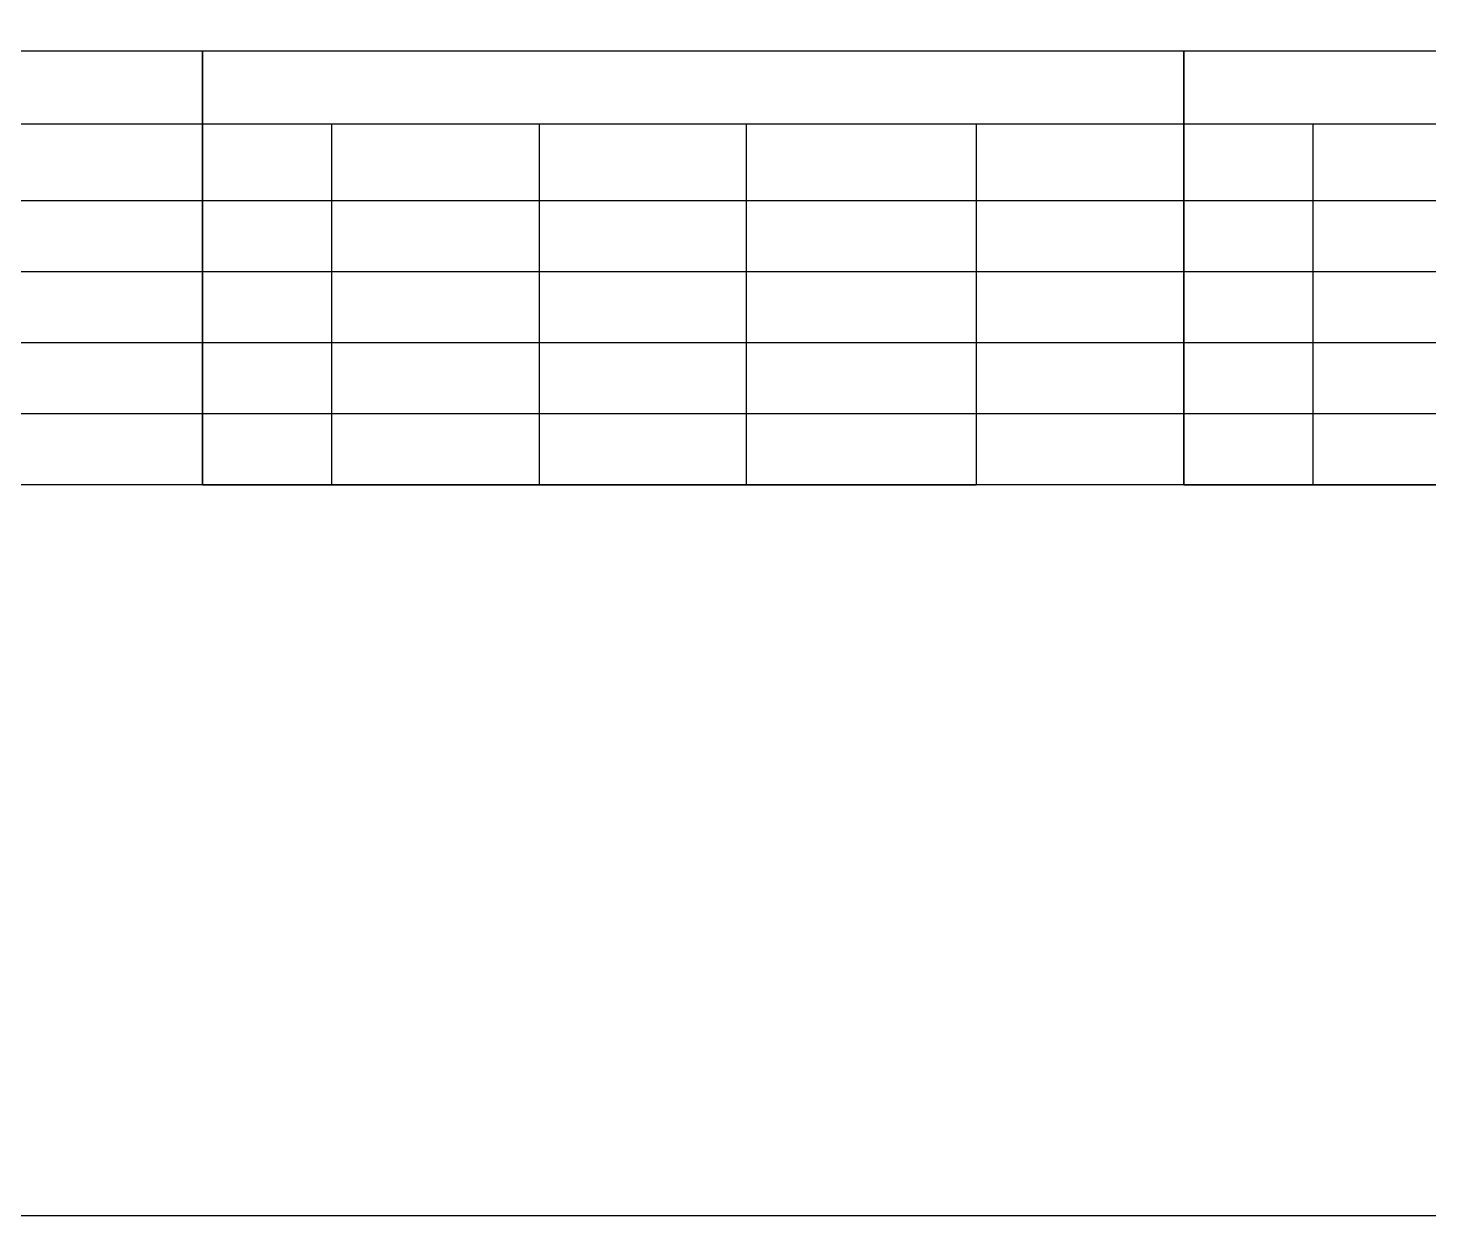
# Model space of a CAD drawing. Extents: x 8238 to 123366, y -35216 to 128109.
# Drawn here: x 49826 to 74705, y 64433 to 85529 of the extents above; entities that cross this region are included whole.
import ezdxf

# ---------------------------------------------------------------- set-up
doc = ezdxf.new("R2010")
doc.units = 0
doc.header["$LTSCALE"] = 1000
doc.header["$MEASUREMENT"] = 0

msp = doc.modelspace()

# ---------------------------------------------------------------- linework, layer by layer
for points in [[(17085.95, 111757.78), (106499.22, 111757.78), (106499.22, 64433.28), (17085.95, 64433.28)], [(52922.74, 83825.1), (66666.35, 83825.1), (66666.35, 77419.95), (52922.74, 77419.95)], [(70348.75, 83825.1), (84092.36, 83825.1), (84092.36, 77419.95), (70348.75, 77419.95)]]:
    msp.add_lwpolyline(points, close=True)
for points in [[(35496.72, 83825.1), (35496.72, 85124.59), (52922.74, 85124.59), (52922.74, 83825.1)], [(52922.74, 83825.1), (52922.74, 85124.59), (70348.75, 85124.59), (70348.75, 83825.1)], [(70348.75, 83825.1), (70348.75, 85124.59), (87774.77, 85124.59), (87774.77, 83825.1)], [(49240.33, 83825.1), (52922.74, 83825.1), (52922.74, 77419.95), (49240.33, 77419.95)], [(55215.16, 83825.1), (55215.16, 77419.95)], [(58905.88, 83825.1), (58905.88, 77419.95)], [(62576.65, 83825.1), (62576.65, 77419.95)], [(66666.35, 83825.1), (70348.75, 83825.1), (70348.75, 77419.95), (66666.35, 77419.95)], [(72641.17, 83825.1), (72641.17, 77419.95)], [(35496.72, 82468.87), (52922.74, 82468.87)], [(52922.74, 82468.87), (70348.75, 82468.87)], [(70348.75, 82468.87), (87774.77, 82468.87)], [(35496.72, 81206.64), (52922.74, 81206.64)], [(52922.74, 81206.64), (70348.75, 81206.64)], [(70348.75, 81206.64), (87774.77, 81206.64)], [(35496.72, 79944.41), (52922.74, 79944.41)], [(52922.74, 79944.41), (70348.75, 79944.41)], [(70348.75, 79944.41), (87774.77, 79944.41)], [(35496.72, 78682.18), (52922.74, 78682.18)], [(52922.74, 78682.18), (70348.75, 78682.18)], [(70348.75, 78682.18), (87774.77, 78682.18)], [(52922.74, 77419.95), (66666.35, 77419.95)], [(70348.75, 77419.95), (84092.36, 77419.95)]]:
    msp.add_lwpolyline(points)

doc.saveas('drawing.dxf')
